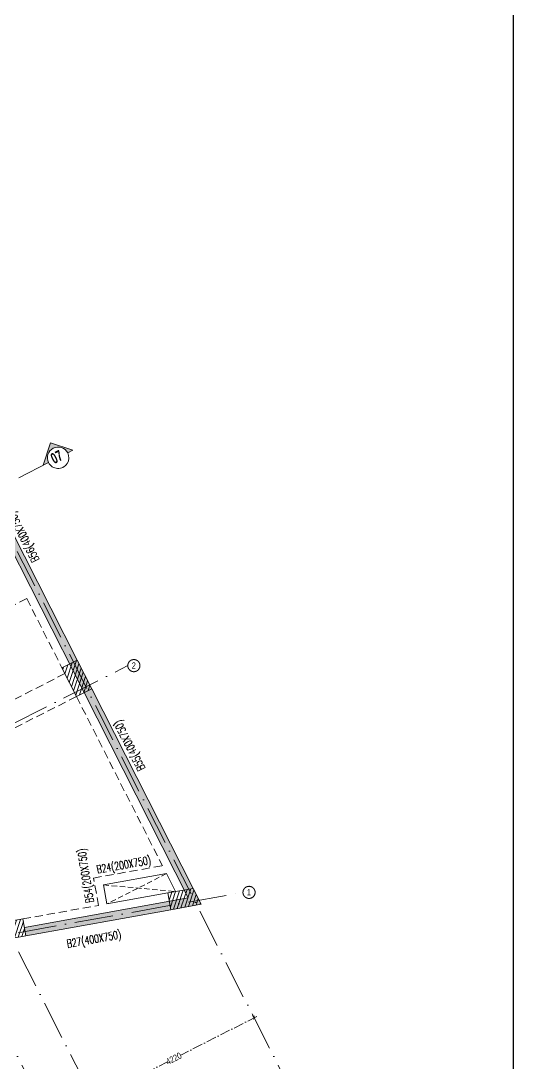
# Model space of a CAD drawing. Header units: millimetres. Extents: x -2919 to 44733, y 0 to 56430.
# Drawn here: x 33197 to 44733, y 19753 to 44180 of the extents above; entities that cross this region are included whole.
import ezdxf

# ---------------------------------------------------------------- set-up
doc = ezdxf.new("R2010")
doc.units = ezdxf.units.MM
for name, pattern in [('ACAD_ISO10W100', [18, 12, -3, 0, -3]), ('CONTINOUS', [0]), ('HIDDEN', [9.525, 6.35, -3.175])]:
    doc.linetypes.add(name, pattern=pattern)
for name, color, linetype, lineweight in [('Elevation-1', 41, 'Continuous', 20), ('G-ANNO-SYMB', 111, 'Continuous', 9), ('Grids', 9, 'ACAD_ISO10W100', 5), ('S-BEAM-IDEN', 2, 'Continuous', 9), ('S-COL HATCH', 8, 'Continuous', 0), ('S-COLUMN', 6, 'Continuous', 9), ('STR-BEAM', 2, 'CONTINOUS', 18), ('STR-CUTOUT', 1, 'Continuous', 13)]:
    doc.layers.add(name, color=color, linetype=linetype, lineweight=lineweight)
doc.layers.add('Hatch', color=8, linetype='Continuous')
doc.styles.add('Dim.s & Anno.(Misc.)', font='ARIALN.TTF')
doc.styles.add('ROMANS', font='simplex.shx', dxfattribs={"width": 0.75})
doc.styles.add('SOBHA', font='swisscl.ttf')
doc.styles.add('Swis721 LtCn BT_B', font='', dxfattribs={"width": 0.9, "height": 250})
doc.styles.get('Swis721 LtCn BT_B').set_extended_font_data('Swis721 LtCn BT', bold=True)
doc.dimstyles.new('A-GFC-75', dxfattribs={"dimtxt": 150, "dimasz": 75, "dimexe": 75, "dimexo": 0, "dimgap": 0, "dimtad": 0, "dimdec": 0, "dimzin": 1, "dimdsep": 46, "dimtxsty": 'Dim.s & Anno.(Misc.)', "dimblk": 'ARCHTICK', "dimcen": 0, "dimdle": 75, "dimclrd": 8, "dimclre": 8, "dimazin": 2, "dimtfac": 1, "dimtdec": 0, "dimtix": 1, "dimtmove": 1, "dimatfit": 3, "dimfxl": 1, "dimtolj": 1, "dimlwd": -1, "dimlwe": 9, "dimarcsym": 0})
pattern_1 = [(49.99995048, (-25252523.77, -12410075.17), (91.0923276, -7.9696215), [9.525, -104.775]), (354.99995048, (-25252523.77, -12410075.17), (-17.62162815, 95.52843785), [7.62, -83.8202921]), (100.45139518, (-25252516.18, -12410075.84), (73.47069922, 87.55881246), [8.0950044, -89.0451223]), (46.1841505, (-25252523.77, -12410049.77), (135.53950228, -21.0212811), [14.2875, -157.1625]), (96.6355081, (-25252512.47, -12410051.52), (118.70217395, 123.7129597), [12.1425116, -133.5678041]), (351.18410165, (-25252523.77, -12410049.77), (118.70217396, 123.7129597), [11.42998353, -125.72986596]), (20.99995048, (-25252511.07, -12410056.12), (75.80715144, -51.13266461), [9.525, -104.775]), (325.99995048, (-25252511.07, -12410056.12), (30.90109377, 92.09395635), [7.62, -83.82]), (71.45139548, (-25252504.75, -12410060.38), (106.70824504, 40.96129221), [8.0950044, -89.0449688]), (37.49995048, (-25252523.77, -12410075.172), (1.544338166, 42.2775181), [0, -82.804, 0, -85.09, 0, -84.1375]), (7.49995048, (-25252523.77, -12410075.17), (33.40987455, 50.09025853), [0, -48.514, 0, -80.899, 0, -32.0675]), (327.49995048, (-25252552.09, -12410075.172), (67.795295108, -2.864430592), [0, -31.75, 0, -99.06, 0, -131.445]), (317.49995048, (-25252564.79, -12410075.17), (74.06460168, 12.7131815), [0, -41.275, 0, -65.786, 0, -93.345])]
pattern_2 = [(45.00001397, (-25522019.67, -12251012.05), (-56.12661444, 56.12658707), [])]

# ---------------------------------------------------------------- blocks, each defined once
blk = doc.blocks.new('_ArchTick')
at = {"color": 0, "linetype": 'ByBlock', "const_width": 0.15}
blk.add_lwpolyline([(-0.5, -0.5), (0.5, 0.5)], dxfattribs=at)
blk = doc.blocks.new('*D29')
at = {"layer": 'Grids', "color": 8, "ltscale": 20, "transparency": 16777216}
for p, q in [((33015, 19221), (31232, 18316)), ((29118, 17243), (30900, 18148))]:
    blk.add_line(p, q, dxfattribs=at)
at = {"layer": 'Grids', "color": 8, "linetype": 'HIDDEN', "lineweight": 9, "ltscale": 20, "transparency": 16777216}
for p, q in [((32948, 19187), (32914, 19254)), ((29185, 17277), (29151, 17344))]:
    blk.add_line(p, q, dxfattribs=at)
at = {"layer": 'Grids', "color": 8, "ltscale": 20, "transparency": 16777216, "xscale": 75, "yscale": 75, "zscale": 75}
for p, rotation in [((32948, 19187), 26.91564277396106), ((29185, 17277), 206.915642773961)]:
    blk.add_blockref('_ArchTick', p, dxfattribs=dict(at, rotation=rotation))
at = {"layer": 'Grids', "color": 0, "ltscale": 20, "transparency": 16777216, "insert": (31066, 18232), "char_height": 150, "attachment_point": 5, "rotation": 26.9156, "style": 'Dim.s & Anno.(Misc.)'}
blk.add_mtext('\\A1;4220', dxfattribs=at)
blk = doc.blocks.new('A$C92ac34bc')
at = {"layer": 'S-COL HATCH'}
h = blk.add_hatch(dxfattribs=at)
h.set_pattern_fill('ANSI31', color=6, scale=25)
h.set_pattern_definition(pattern_2)
h.paths.add_polyline_path([(21952, 5664), (22352, 5664), (22352, 6414), (21952, 6414)])
h = blk.add_hatch(dxfattribs=at)
h.set_pattern_fill('ANSI31', color=6, scale=25)
h.set_pattern_definition(pattern_2)
h.paths.add_polyline_path([(18358, 1200), (18473, 1584), (17755, 1799), (17640, 1416)])
h = blk.add_hatch(dxfattribs=at)
h.set_pattern_fill('ANSI31', color=6, scale=25)
h.set_pattern_definition(pattern_2)
h.paths.add_polyline_path([(22352, 0), (22352, 418), (21778, 590), (21663, 207)])
at = {"layer": 'S-COLUMN'}
for points in [[(21952, 5664), (22352, 5664), (22352, 6414), (21952, 6414)], [(18358, 1200), (18473, 1584), (17755, 1799), (17640, 1416)], [(22352, 0), (22352, 418), (21778, 590), (21663, 207)]]:
    blk.add_lwpolyline(points, close=True, dxfattribs=at)
blk = doc.blocks.new('A$Ce47450c8')
at = {"layer": 'G-ANNO-SYMB', "extrusion": (0, 0, -1)}
h = blk.add_hatch(color=9, dxfattribs=at)
edge = h.paths.add_edge_path(flags=0)
edge.add_line((-137, 252), (0, 252))
edge.add_line((0, 252), (-390, 643))
edge.add_line((-390, 643), (-781, 252))
edge.add_line((-781, 252), (-642, 252))
edge.add_arc((-389, 252), 252, 0, 180, ccw=False)
for p, q in [((390, 643), (0, 252)), ((390, 643), (781, 252)), ((137, 252), (0, 252)), ((642, 252), (781, 252))]:
    blk.add_line(p, q, dxfattribs=at)
at = {"layer": 'G-ANNO-SYMB', "color": 1, "extrusion": (0, 0, -1)}
for p, q in [((390, 643), (0, 252)), ((781, 252), (390, 643)), ((0, 252), (137, 252))]:
    blk.add_line(p, q, dxfattribs=at)
at = {"layer": 'G-ANNO-SYMB', "color": 2, "extrusion": (0, 0, -1)}
blk.add_line((642, 252), (1423, 252), dxfattribs=at)
at = {"layer": 'G-ANNO-SYMB', "color": 5, "extrusion": (0, 0, -1)}
blk.add_line((642, 252), (781, 252), dxfattribs=at)
at = {"layer": 'G-ANNO-SYMB', "extrusion": (0, 0, -1)}
blk.add_arc((-389, 252), 252, 0, 180, dxfattribs=at)
at = {"layer": 'G-ANNO-SYMB', "color": 2, "extrusion": (0, 0, -1)}
for start, end in [(0, 180), (180, 0)]:
    blk.add_arc((-389, 252), 252, start, end, dxfattribs=at)
blk = doc.blocks.new('A$Cab1eb2bb')
at = {"layer": 'Grids', "ltscale": 75}
for p, q in [((33918.4, 17275.3), (15611.3, 53336.2)), ((27917.3, 17276.6), (10840.7, 50914)), ((17651.6, 21177.5), (29989.4, 27442)), ((25593.9, 24347.9), (29184.7, 17276.6)), ((16791.8, 19269.8), (32687.7, 22127.6))]:
    blk.add_line(p, q, dxfattribs=at)
at = {"layer": 'Grids', "color": 6, "linetype": 'ByBlock', "ltscale": 75}
for centre in [(30131.6, 27442), (32829.9, 22127.6)]:
    blk.add_circle(centre, 142.2, dxfattribs=at)
at = {"layer": 'Grids', "color": 6, "linetype": 'ByBlock', "ltscale": 75, "style": 'SOBHA'}
for s, p in [('2', (30082.7, 27370.2)), ('1', (32781, 22055.8))]:
    blk.add_text(s, height=150, rotation=0, dxfattribs=at).set_placement(p)
at = {"layer": 'Grids', "ltscale": 20}
dim = blk.add_aligned_dim(p1=(29184.7, 17276.6), p2=(32947.9, 19187.1), distance=0, dimstyle='A-GFC-75', dxfattribs=at)
dim.commit()
dim.dimension.update_dxf_attribs({"geometry": '*D29', "text_midpoint": (31066.3, 18231.9)})

msp = doc.modelspace()

# ---------------------------------------------------------------- hatches: boundary and pattern name
at = {"layer": 'Hatch', "ltscale": 20}
h = msp.add_hatch(dxfattribs=at)
h.set_pattern_fill('AR-CONC', color=8, scale=0.5, angle=-0.00005)
h.set_pattern_definition(pattern_1)
h.paths.add_polyline_path([(32220.1, 33720.7), (32041.8, 33630.2), (34678.6, 28437), (34856.9, 28527.6)])
h = msp.add_hatch(dxfattribs=at)
h.set_pattern_fill('AR-CONC', color=8, scale=0.5, angle=-0.00005)
h.set_pattern_definition(pattern_1)
h.paths.add_polyline_path([(37215.8, 23440.1), (37421.3, 23477), (34856.9, 28527.6), (34678.6, 28437)])
h = msp.add_hatch(dxfattribs=at)
h.set_pattern_fill('AR-CONC', color=8, scale=0.5, angle=-0.00005)
h.set_pattern_definition(pattern_1)
h.paths.add_polyline_path([(33280.8, 22935.8), (33316.2, 22739), (37215.8, 23440.1), (37121.2, 23626.3)])

# ---------------------------------------------------------------- linework, layer by layer
msp.add_lwpolyline([(527.6, 56430.4), (44732.7, 56430.4), (44732.7, 2467.8), (527.6, 2467.8)], close=True)
at = {"layer": 'STR-BEAM', "color": 2, "ltscale": 30}
for p, q in [((32218.3, 33724.2), (34517.4, 29196.3)), ((34856.9, 28527.6), (37232.2, 23849.4)), ((35135.2, 23929.6), (36608.4, 24194.5)), ((36608.4, 24194.5), (36821.1, 23775.5)), ((35214.9, 23486.7), (35135.2, 23929.6)), ((35214.9, 23486.7), (36641.7, 23743.3)), ((33316.2, 22739), (36712.5, 23349.6))]:
    msp.add_line(p, q, dxfattribs=at)
at = {"layer": 'STR-BEAM', "color": 4, "ltscale": 30}
for p, q in [((32040, 33633.7), (34678.6, 28437)), ((34678.6, 28437), (37121.2, 23626.3)), ((33280.8, 22935.8), (37121.2, 23626.3))]:
    msp.add_line(p, q, dxfattribs=at)
at = {"layer": 'STR-BEAM', "color": 2, "linetype": 'HIDDEN', "ltscale": 30}
for p, q in [((33334.9, 30641.7), (30013.4, 28955.2)), ((33334.9, 30641.7), (34228.6, 28881.5)), ((34228.6, 28881.5), (30907.1, 27195)), ((34500.3, 28346.5), (31178.8, 26660)), ((34500.2, 28346.5), (36513.9, 24380.7)), ((34903, 24091.1), (36513.9, 24380.7)), ((35018, 23451.3), (34903, 24091.1)), ((33245.4, 23132.7), (35018, 23451.3))]:
    msp.add_line(p, q, dxfattribs=at)
at = {"layer": 'STR-CUTOUT', "color": 1, "linetype": 'HIDDEN', "ltscale": 20}
for p, q in [((36608.4, 24194.5), (35214.9, 23486.7)), ((35135.2, 23929.6), (36821.1, 23775.5))]:
    msp.add_line(p, q, dxfattribs=at)

# ---------------------------------------------------------------- block references
at = {"layer": 'Elevation-1', "ltscale": 20, "rotation": 26.91900361463452}
msp.add_blockref('A$C92ac34bc', (17491, 13357.5), dxfattribs=at)
at = {"layer": 'Elevation-1', "ltscale": 20, "xscale": -1, "rotation": 26.91905313455797}
msp.add_blockref('A$Ce47450c8', (34531.4, 33892.6), dxfattribs=at)
at = {"layer": 'Grids', "ltscale": 20}
msp.add_blockref('A$Cab1eb2bb', (5713.9, 1627.5), dxfattribs=at)

# ---------------------------------------------------------------- texts
at = {"layer": 'G-ANNO-SYMB', "color": 1, "insert": (33978.2, 34072.5), "char_height": 250, "width": 333.094, "attachment_point": 2, "rotation": 26.91905, "line_spacing_factor": 0.964267, "style": 'Swis721 LtCn BT_B'}
msp.add_mtext('07', dxfattribs=at)
at = {"layer": 'S-BEAM-IDEN', "color": 3, "style": 'ROMANS', "width": 0.7}
for s, rotation, p in [('B56(400X750)', 116.92, (33634.7, 31552.5)), ('B55(400X750)', 116.92, (36116.4, 26664.9)), ('B54(200X750)', 99.18846, (34909.4, 23524.2)), ('B24(200X750)', 10.05501, (34990.8, 24198.8, 0)), ('B27(400X750)', 10.05501, (34293.1, 22455.8, 0))]:
    msp.add_text(s, height=187.5, rotation=rotation, dxfattribs=at).set_placement(p)

doc.saveas('drawing.dxf')
